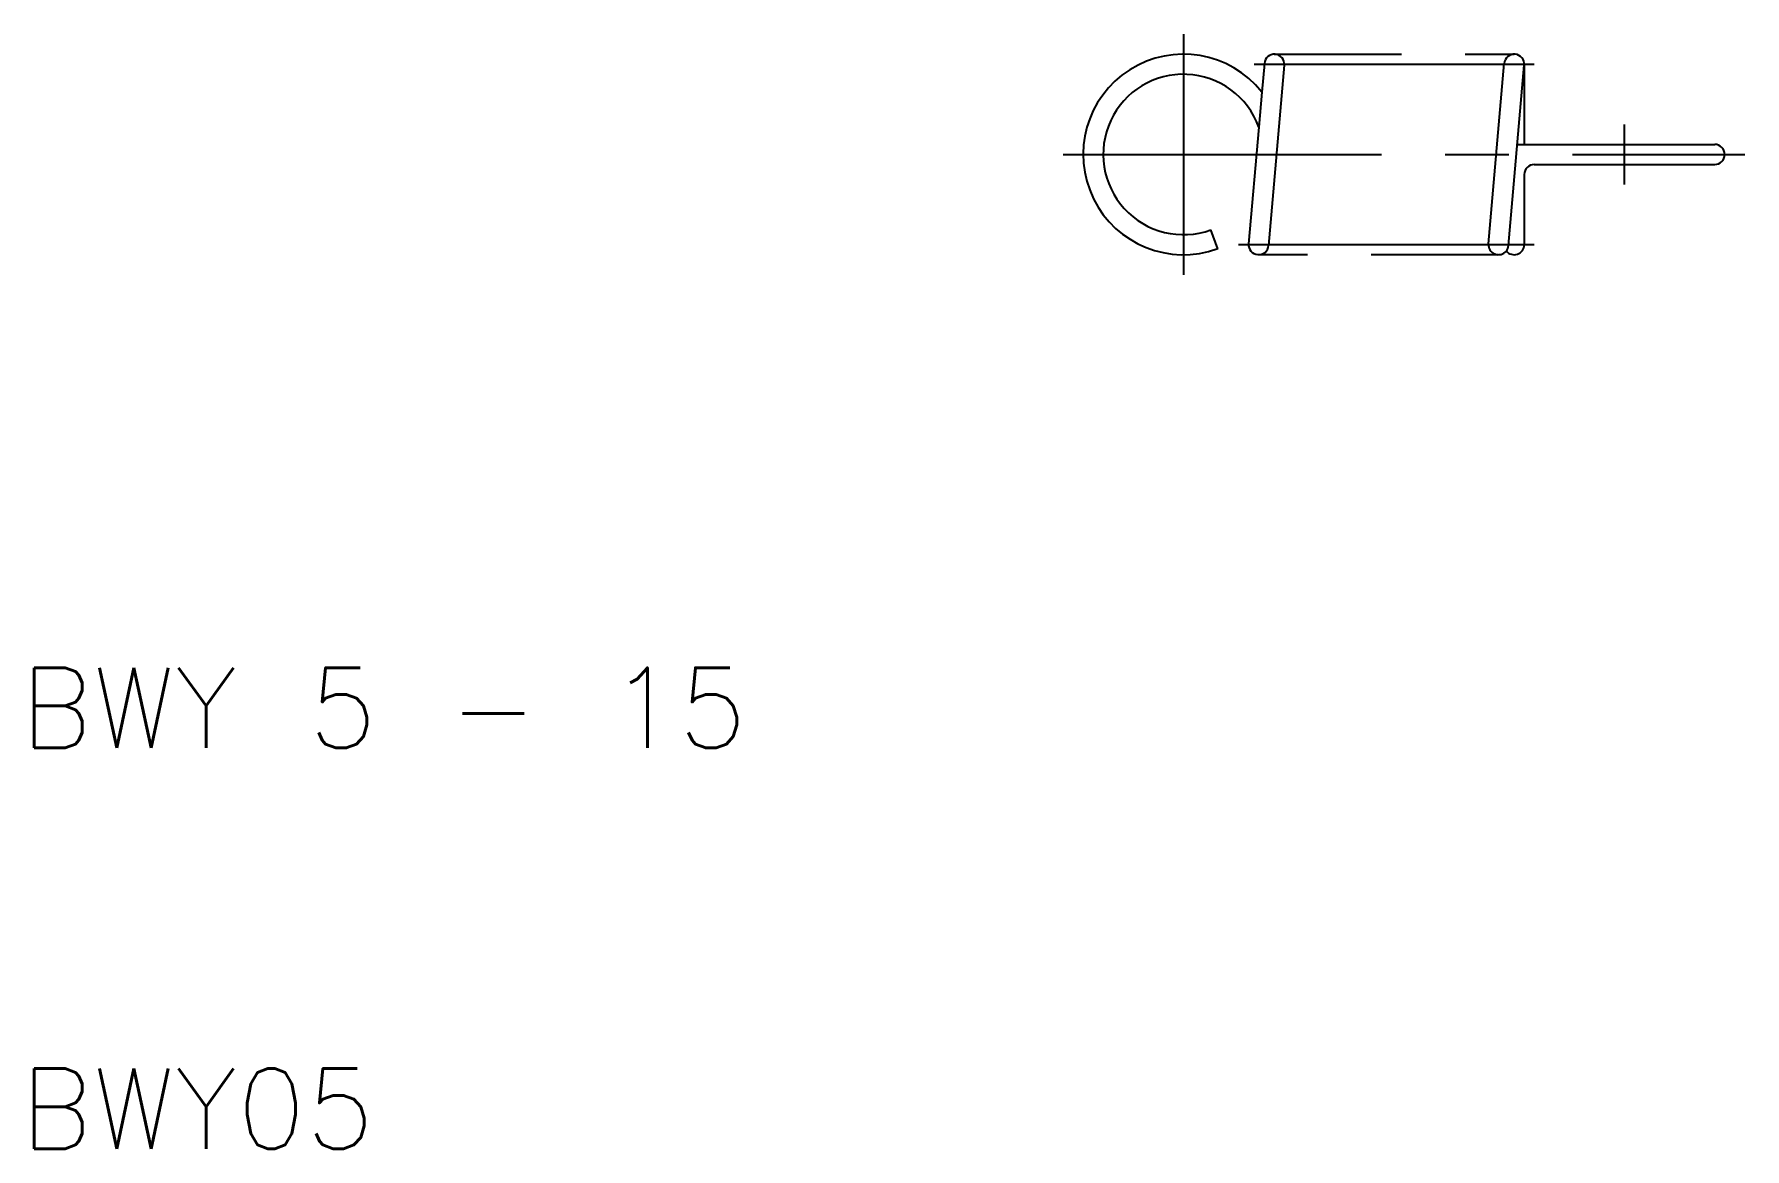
# Model space of a CAD drawing. Extents: x 10.3 to 53, y 10 to 37.8.
import ezdxf

# ---------------------------------------------------------------- set-up
doc = ezdxf.new("R2010")
doc.units = 0
doc.header["$LTSCALE"] = 0.25
doc.linetypes.add('CENTER', pattern=[50.8, 31.75, -6.35, 6.35, -6.35])
doc.linetypes.add('DASHED', pattern=[19.05, 12.7, -6.35])
doc.layers.get('0').update_dxf_attribs({"linetype": 'CONTINUOUS'})
doc.layers.add('CENTER', color=1, linetype='CENTER')
doc.styles.get("Standard").update_dxf_attribs({"font": 'txt.shx', "bigfont": 'extfont.shx'})

msp = doc.modelspace()

# ---------------------------------------------------------------- linework, layer by layer
at = {"color": 3, "linetype": 'DASHED'}
for p, q in [((41.27, 37.3), (47.254, 37.3)), ((46.86, 32.3), (40.877, 32.3))]:
    msp.add_line(p, q, dxfattribs=at)
for p, q in [((41.021, 37.071), (40.959, 36.357)), ((41.519, 37.028), (41.126, 32.528)), ((46.611, 32.571), (47.005, 37.071)), ((47.109, 32.528), (47.503, 37.028)), ((47.503, 37.028), (47.503, 35.05)), ((40.959, 36.357), (40.882, 35.484)), ((40.882, 35.484), (40.628, 32.571)), ((47.33, 35.05), (47.503, 35.05)), ((47.503, 35.05), (52.253, 35.05)), ((47.503, 34.3), (47.503, 32.55)), ((47.753, 34.55), (52.253, 34.55)), ((39.858, 32.45), (39.687, 32.92))]:
    msp.add_line(p, q)
for centre, radius, start, end in [((39.003, 34.8), 2.5, 38.5273, 290), ((41.27, 37.05), 0.25, 355, 175), ((47.254, 37.05), 0.25, 355, 175), ((39.003, 34.8), 2, 20, 290), ((52.253, 34.8), 0.25, 270, 90), ((47.753, 34.3), 0.25, 90, 180), ((40.877, 32.55), 0.25, 175, 355), ((46.86, 32.55), 0.25, 175, 321.7665), ((47.253, 32.55), 0.25, 218.2335, 0), ((46.86, 32.55), 0.25, 321.7665, 355)]:
    msp.add_arc(centre, radius, start, end)
at = {"layer": 'CENTER', "color": 1, "linetype": 'CENTER'}
for p, q in [((39.003, 37.8), (39.003, 31.8)), ((40.77, 37.05), (47.754, 37.05)), ((50.003, 34.05), (50.003, 35.55)), ((36.003, 34.8), (53.003, 34.8)), ((47.753, 32.55), (40.377, 32.55))]:
    msp.add_line(p, q, dxfattribs=at)

# ---------------------------------------------------------------- texts
for s, p in [('BWY 5 - 15', (10, 20)), ('BWY05', (10, 10))]:
    msp.add_text(s, height=2).set_placement(p)

doc.saveas('drawing.dxf')
